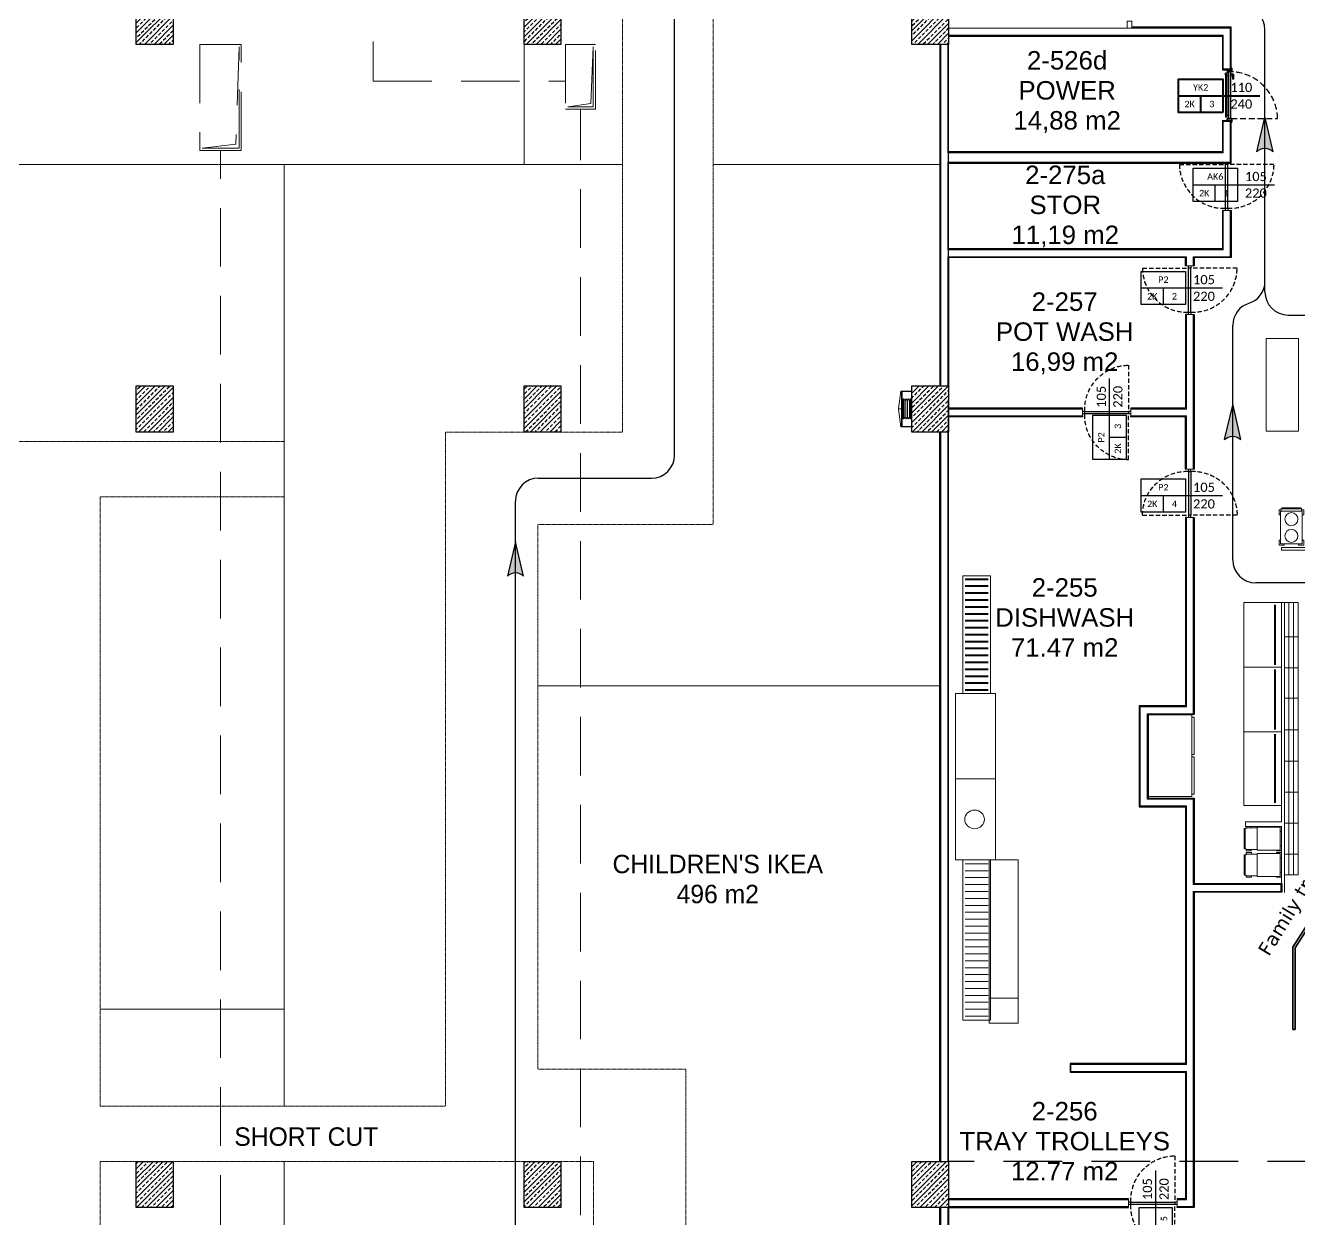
# Model space of a CAD drawing. Header units: metres. Extents: x -9891 to 773, y -8413 to 232.
# Drawn here: x -5359 to -2600, y -5042 to -2457 of the extents above; entities that cross this region are included whole.
import ezdxf
from ezdxf.enums import TextEntityAlignment as Align

# ---------------------------------------------------------------- set-up
doc = ezdxf.new("R2010")
doc.units = ezdxf.units.M
doc.header["$LTSCALE"] = 0.01
doc.header["$MEASUREMENT"] = 0
for name, pattern in [('DASHED2', [9.525, 6.35, -3.175]), ('HIDDEN', [9.525, 6.35, -3.175]), ('HIDDEN2', [0.1875, 0.125, -0.0625]), ('Wipeout_Contour', [5, 0, -5])]:
    doc.linetypes.add(name, pattern=pattern)
doc.layers.get('0').update_dxf_attribs({"color": 30, "lineweight": 0})
doc.layers.add('2', color=8, linetype='Continuous', lineweight=0, plot=False)
for name, color, linetype in [('6', 242, 'Continuous'), ('AG-DOOR', 2, 'Continuous'), ('AG-DOOR-NOTATION-WOODDEN', 60, 'Continuous'), ('AG-DOOR-OPENING', 9, 'HIDDEN'), ('AG-DOOR-POLYETHYLENE', 213, 'Continuous'), ('AG-PLASTER', 73, 'Continuous'), ('V-0_Hatch_Concrete', 252, 'Continuous'), ('V-2_Column', 160, 'Continuous')]:
    doc.layers.add(name, color=color, linetype=linetype)
for name, color, linetype, lineweight in [('Ag-040', 2, 'Continuous', 20), ('AG-DOOR-NOTATION-FIRE', 1, 'Continuous', 40), ('AG-FIRE-HOSE', 1, 'Continuous', 0), ('AG-Wall', 4, 'Continuous', 20), ('AG-Wall-Cold Room Panel', 1, 'Continuous', 18), ('AI-040', 2, 'Continuous', 20), ('AI-040 @ 250', 2, 'Continuous', 20), ('shaft', 3, 'Continuous', 20), ('SP1-Equipment', 4, 'Continuous', 9), ('SP2-Flooring', 4, 'DASHED2', 9)]:
    doc.layers.add(name, color=color, linetype=linetype, lineweight=lineweight)
doc.styles.add('ARIAL', font='arial.ttf', dxfattribs={"width": 0.9})
doc.styles.add('CALIBRI LIGHT', font='calibril.ttf')
doc.styles.add('GENERATED_STYLE_5', font='verdana.ttf')
doc.styles.add('IIS IKEA SANS', font='')
doc.styles.get('IIS IKEA SANS').set_extended_font_data('IKEA Sans')

# ---------------------------------------------------------------- blocks, each defined once
blk = doc.blocks.new('150714_ARSA$0$KOLON 80X120')
at = {"layer": 'V-0_Hatch_Concrete'}
h = blk.add_hatch(dxfattribs=at)
h.set_pattern_fill('ANSI33', color=256, scale=60)
h.set_pattern_definition([(45, (-19036.79, -4512.143), (-10.606602, 10.606602), []), (45, (-19026.183, -4512.143), (-10.606602, 10.606602), [7.5, -3.75])])
h.paths.add_polyline_path([(0, 100), (80, 100), (80, 0), (0, 0)])
at = {"layer": 'V-2_Column'}
blk.add_lwpolyline([(0, 100), (80, 100), (80, 0), (0, 0), (0, 100)], dxfattribs=at)
blk = doc.blocks.new('Wall_200_1', base_point=(-23367, -34241))
at = {"color": 254, "linetype": 'Wipeout_Contour', "lineweight": 0, "ltscale": 164779.25719}
blk.add_wipeout([(-23367, -34241), (-22585, -34241), (-22585, -34141), (-23367, -34141)], dxfattribs=at).dxf.layer = 'SP1-Equipment'
at = {"layer": 'SP1-Equipment', "color": 7, "linetype": 'Continuous', "lineweight": 20}
for p, q in [((-22585, -34141), (-23367, -34141)), ((-23367, -34141), (-23367, -34241)), ((-23367, -34241), (-22585, -34241))]:
    blk.add_line(p, q, dxfattribs=at)
blk = doc.blocks.new('Wall_202_1', base_point=(-22525, -35528))
at = {"color": 254, "linetype": 'Wipeout_Contour', "lineweight": 0, "ltscale": 158385.428169}
blk.add_wipeout([(-22525, -35678), (-22525, -29389), (-22585, -29389), (-22585, -35528)], dxfattribs=at).dxf.layer = 'SP1-Equipment'
at = {"layer": 'SP1-Equipment', "color": 7, "linetype": 'Continuous', "lineweight": 20}
for p, q in [((-22525, -29389), (-22585, -29389)), ((-22585, -29389), (-22585, -34141)), ((-22525, -35678), (-22525, -29389)), ((-22585, -34241), (-22585, -35528))]:
    blk.add_line(p, q, dxfattribs=at)
blk = doc.blocks.new('Wall_203_1', base_point=(-17840, -28201))
at = {"color": 254, "linetype": 'Wipeout_Contour', "lineweight": 0, "ltscale": 139066.899925}
blk.add_wipeout([(-17780, -28201), (-22585, -28201), (-22585, -28261), (-17840, -28261)], dxfattribs=at).dxf.layer = 'SP1-Equipment'
at = {"layer": 'SP1-Equipment', "color": 7, "linetype": 'Continuous', "lineweight": 20}
for p, q in [((-17780, -28201), (-22585, -28201)), ((-22585, -28201), (-22585, -28261)), ((-22585, -28261), (-17840, -28261))]:
    blk.add_line(p, q, dxfattribs=at)
blk = doc.blocks.new('Dish washing Basket transport dishwashing machine')
at = {"layer": 'SP1-Equipment', "color": 7, "linetype": 'Continuous', "lineweight": 20}
for p, q in [((0, 865), (1751, 865)), ((0, 865), (0, 47)), ((1751, 865), (3600, 865)), ((1751, 865), (1751, 46)), ((3600, 865), (3600, 46)), ((3600, 47), (0, 47)), ((3600, 46), (3600, 47))]:
    blk.add_line(p, q, dxfattribs=at)
at = {"layer": 'SP1-Equipment', "color": 7, "linetype": 'Continuous', "lineweight": 13}
blk.add_circle((874, 476), 201, dxfattribs=at)
blk = doc.blocks.new('Dish washing roller conveyor in')
at = {"layer": 'SP1-Equipment', "color": 7, "linetype": 'Continuous', "lineweight": 20}
for p, q in [((0, 600), (3470, 600)), ((0, 0), (0, 600)), ((3470, 0), (3470, 600)), ((87, 50), (87, 549)), ((237, 50), (237, 549)), ((387, 50), (387, 549)), ((537, 50), (537, 549)), ((687, 50), (687, 549)), ((837, 50), (837, 549)), ((987, 50), (987, 549)), ((1137, 50), (1137, 549)), ((1287, 50), (1287, 549)), ((1437, 50), (1437, 549)), ((1587, 50), (1587, 549)), ((1737, 50), (1737, 549)), ((1887, 50), (1887, 549)), ((2037, 50), (2037, 549)), ((2187, 50), (2187, 549)), ((2337, 50), (2337, 549)), ((2487, 50), (2487, 549)), ((2637, 50), (2637, 549)), ((2787, 50), (2787, 549)), ((2937, 50), (2937, 549)), ((3087, 50), (3087, 549)), ((3237, 50), (3237, 549)), ((3387, 50), (3387, 549)), ((0, 0), (3470, 0))]:
    blk.add_line(p, q, dxfattribs=at)
blk = doc.blocks.new('Dish washing sorting station')
at = {"layer": 'SP1-Equipment', "color": 7, "linetype": 'Continuous', "lineweight": 20}
for p, q in [((0, 30), (0, 630)), ((0, 630), (3535, 630)), ((541, 30), (541, 630)), ((3535, 30), (3535, 630)), ((3535, 30), (0, 30))]:
    blk.add_line(p, q, dxfattribs=at)
blk = doc.blocks.new('Dish washing Roller conveyor out')
at = {"layer": 'SP1-Equipment', "color": 7, "linetype": 'Continuous', "lineweight": 20}
for p, q in [((0, 600), (2551, 600)), ((0, 0), (0, 600)), ((2551, 600), (2551, 0)), ((2551, 0), (0, 0))]:
    blk.add_line(p, q, dxfattribs=at)
at = {"layer": 'SP1-Equipment', "color": 7, "linetype": 'Continuous', "lineweight": 40}
for p, q in [((82, 550), (82, 51)), ((232, 550), (232, 51)), ((382, 550), (382, 51)), ((532, 550), (532, 51)), ((682, 550), (682, 51)), ((832, 550), (832, 51)), ((982, 550), (982, 51)), ((1132, 550), (1132, 51)), ((1282, 550), (1282, 51)), ((1432, 550), (1432, 51)), ((1582, 550), (1582, 51)), ((1732, 550), (1732, 51)), ((1882, 550), (1882, 51)), ((2032, 550), (2032, 51)), ((2182, 550), (2182, 51)), ((2332, 550), (2332, 51)), ((2482, 550), (2482, 51))]:
    blk.add_line(p, q, dxfattribs=at)
blk = doc.blocks.new('SSN_Cold Line Double Roll-in Refrigerator')
at = {"layer": 'SP1-Equipment', "color": 7, "linetype": 'Continuous', "lineweight": 20}
for p, q in [((1770, 991), (0, 991)), ((0, 991), (0, 51)), ((1770, 51), (1770, 991)), ((0, 51), (1770, 51)), ((50, 1), (50, 51)), ((860, 1), (50, 1)), ((860, 1), (860, 51)), ((910, 1), (910, 51)), ((1720, 1), (910, 1)), ((1720, 1), (1720, 51))]:
    blk.add_line(p, q, dxfattribs=at)
blk = doc.blocks.new('Tray rail long straight')
at = {"layer": 'SP1-Equipment', "color": 7, "linetype": 'Continuous', "lineweight": 13}
for p, q in [((0, 8773), (300, 8773)), ((94, 15), (94, 8758)), ((197, 15), (197, 8758)), ((300, 0), (300, 8773)), ((0, 7662), (285, 7662)), ((285, 7662), (285, 7662)), ((0, 6662), (285, 6662)), ((0, 5691), (285, 5691)), ((0, 4662), (285, 4662)), ((0, 3662), (285, 3662)), ((0, 2662), (285, 2662)), ((0, 1662), (285, 1662)), ((0, 662), (285, 662)), ((0, 0), (301, 0))]:
    blk.add_line(p, q, dxfattribs=at)
blk = doc.blocks.new('SSN_Plate dispenser')
at = {"layer": 'SP1-Equipment', "color": 7, "linetype": 'Continuous', "lineweight": 20}
for p, q in [((112, 805), (0, 805)), ((0, 805), (0, 693)), ((0, 693), (32, 693)), ((32, 773), (112, 773)), ((32, 693), (32, 773)), ((32, 693), (32, 150)), ((112, 773), (112, 805)), ((421, 773), (112, 773)), ((533, 805), (421, 805)), ((421, 805), (421, 773)), ((421, 773), (501, 773)), ((501, 773), (501, 693)), ((501, 150), (501, 693)), ((501, 693), (533, 693)), ((533, 693), (533, 805)), ((32, 150), (0, 150)), ((0, 150), (0, 38)), ((0, 38), (46, 38)), ((32, 70), (32, 150)), ((501, 70), (32, 70)), ((46, 70), (46, 0)), ((66, 0), (46, 0)), ((112, 70), (66, 70)), ((466, 70), (421, 70)), ((486, 70), (486, 0)), ((486, 38), (533, 38)), ((533, 150), (501, 150)), ((501, 150), (501, 70)), ((533, 38), (533, 150)), ((486, 0), (466, 0))]:
    blk.add_line(p, q, dxfattribs=at)
at = {"layer": 'SP1-Equipment', "color": 7, "linetype": 'Continuous', "lineweight": 40}
for q in [(66, 0), (466, 0)]:
    blk.add_line((66, 0), q, dxfattribs=at)
at = {"layer": 'SP1-Equipment', "color": 7, "linetype": 'Continuous', "lineweight": 13}
for centre in [(266, 603), (266, 241)]:
    blk.add_circle(centre, 141, dxfattribs=at)
blk = doc.blocks.new('Basket dispenser')
at = {"layer": 'SP1-Equipment', "color": 7, "linetype": 'Continuous', "lineweight": 20}
for p, q in [((112, 805), (0, 805)), ((0, 805), (0, 693)), ((0, 693), (16, 693)), ((16, 273), (16, 773)), ((16, 773), (516, 773)), ((112, 773), (112, 805)), ((533, 805), (421, 805)), ((421, 805), (421, 773)), ((516, 773), (516, 273)), ((516, 693), (533, 693)), ((533, 693), (533, 805)), ((32, 150), (0, 150)), ((0, 150), (0, 38)), ((0, 38), (46, 38)), ((516, 273), (16, 273)), ((32, 273), (32, 38)), ((46, 35), (46, 0)), ((486, 38), (533, 38)), ((486, 35), (486, 0)), ((501, 38), (501, 273)), ((533, 150), (501, 150)), ((533, 38), (533, 150))]:
    blk.add_line(p, q, dxfattribs=at)
at = {"layer": 'SP1-Equipment', "color": 7, "linetype": 'Continuous', "lineweight": 40}
blk.add_line((46, 0), (486, 0), dxfattribs=at)
blk = doc.blocks.new('SSN_Display cabinet 1400')
at = {"layer": 'SP1-Equipment', "color": 7, "linetype": 'Continuous', "lineweight": 20}
for p, q in [((0, 815), (0, 0)), ((1400, 815), (0, 815)), ((1400, 815), (1400, 0)), ((1400, 0), (1400, 815)), ((0, 0), (1400, 0))]:
    blk.add_line(p, q, dxfattribs=at)
at = {"layer": 'SP1-Equipment', "color": 7, "linetype": 'Continuous', "lineweight": 40}
blk.add_line((55, 150), (1355, 150), dxfattribs=at)
blk = doc.blocks.new('SSN_Display cabinet 1600')
at = {"layer": 'SP1-Equipment', "color": 7, "linetype": 'Continuous', "lineweight": 20}
for p, q in [((1600, 815), (0, 815)), ((0, 815), (0, 0)), ((1600, 0), (1600, 815)), ((1600, 0), (1600, 815)), ((0, 0), (1600, 0))]:
    blk.add_line(p, q, dxfattribs=at)
at = {"layer": 'SP1-Equipment', "color": 7, "linetype": 'Continuous', "lineweight": 40}
blk.add_line((55, 150), (1543, 150), dxfattribs=at)
blk = doc.blocks.new('SSN_Work table 1800')
at = {"layer": 'SP1-Equipment', "color": 7, "linetype": 'Continuous', "lineweight": 20}
for p, q in [((1800, 703), (0, 703)), ((0, 703), (0, 2)), ((1800, 2), (1800, 703)), ((0, 2), (1800, 2))]:
    blk.add_line(p, q, dxfattribs=at)
blk = doc.blocks.new('A$C10196342')
at = {"layer": 'SP1-Equipment', "color": 7, "lineweight": 35}
for p, q in [((-16946, -36356), (-16184, -35161)), ((-16130, -35171), (-16894, -36370)), ((-16944, -38140), (-16946, -36356)), ((-16894, -36370), (-16894, -38140)), ((-16894, -38140), (-16944, -38140))]:
    blk.add_line(p, q, dxfattribs=at)
at = {"layer": 'SP1-Equipment', "color": 7, "linetype": 'Continuous', "lineweight": 20, "xscale": -1.116681941620076, "yscale": 1.00285303181093, "zscale": 999.9999999999994, "rotation": 90}
blk.add_blockref('SSN_Work table 1800', (-16818, -23170), dxfattribs=at)
at = {"layer": 'SP1-Equipment', "color": 7, "lineweight": 35}
for name, p in [('Wall_203_1', (-12443, -27701)), ('Wall_200_1', (-17969, -33741))]:
    blk.add_blockref(name, p, dxfattribs=at)
at = {"layer": 'SP1-Equipment', "color": 7, "linetype": 'Continuous', "lineweight": 20, "zscale": 999.9999999999994, "rotation": 90}
for name, p, yscale in [('Dish washing Roller conveyor out', (-23492, -30866), 1.000215491900839), ('Dish washing Basket transport dishwashing machine', (-23337, -34465), 1.055981498532855), ('Dish washing roller conveyor in', (-23492, -37940), 1.000215491900838), ('Dish washing sorting station', (-22861, -38005), 1.050361990928648)]:
    blk.add_blockref(name, p, dxfattribs=dict(at, yscale=yscale))
at = {"layer": 'SP1-Equipment', "color": 7, "linetype": 'Continuous', "lineweight": 13, "xscale": -0.9999999999999987, "zscale": 999.9999999999994, "rotation": 90}
blk.add_blockref('SSN_Cold Line Double Roll-in Refrigerator', (-19079, -31327), dxfattribs=at)
at = {"layer": 'SP1-Equipment', "color": 7, "linetype": 'Continuous', "lineweight": 13, "xscale": -0.9999999999999987, "zscale": 999.9999999999994, "rotation": 180}
blk.add_blockref('SSN_Plate dispenser', (-17241, -26845), dxfattribs=at)
at = {"layer": 'SP1-Equipment', "color": 7, "lineweight": 35}
blk.add_blockref('Wall_202_1', (-17127, -35028), dxfattribs=at)
at = {"layer": 'SP1-Equipment', "color": 7, "linetype": 'Continuous', "lineweight": 13, "xscale": -0.9999999999999987, "zscale": 999.9999999999994, "rotation": 90}
for name, p in [('SSN_Display cabinet 1400', (-17187, -28889)), ('SSN_Display cabinet 1400', (-17187, -30290)), ('SSN_Display cabinet 1600', (-17187, -31690))]:
    blk.add_blockref(name, p, dxfattribs=at)
at = {"layer": 'SP1-Equipment', "color": 7, "linetype": 'Continuous', "lineweight": 13, "xscale": 0.9977159984263106, "yscale": 0.6725065169338789, "zscale": 999.9999999999994}
blk.add_blockref('Tray rail long straight', (-17127, -34789), dxfattribs=at)
at = {"layer": 'SP1-Equipment', "color": 7, "linetype": 'Continuous', "lineweight": 13, "zscale": 999.9999999999994, "rotation": 270}
for p in [(-17993, -33741), (-17991, -34311)]:
    blk.add_blockref('Basket dispenser', p, dxfattribs=at)
at = {"layer": 'SP1-Equipment', "color": 7, "linetype": 'Continuous', "lineweight": 13, "insert": (-16986, -35224), "char_height": 300, "attachment_point": 2, "rotation": 58.5116, "style": 'GENERATED_STYLE_5'}
blk.add_mtext('{Family trolley}', dxfattribs=at)
blk = doc.blocks.new('*U8')
at = {"style": 'ARIAL'}
for tag, p in [('NO', (1.68, 0.8)), ('MAHAL', (1.68, -1.8)), ('ALAN', (1.68, -4.4))]:
    blk.add_attdef(tag, text='', height=1.6, dxfattribs=at).set_placement(p, align=Align.MIDDLE_CENTER)
blk = doc.blocks.new('Slab_9_1', base_point=(-85903, -46600))
at = {"layer": 'SP2-Flooring', "color": 209}
for points in [[(-35496, -45379), (-35496, -39500), (-38703, -39500), (-38703, -27700), (-34905, -27700), (-34905, -13893), (-36670, -13893), (-36670, -8920), (-39650, -8920), (-39650, -13893), (-44605, -13893), (-44605, -11900), (-62159, -11900)], [(-60159, -13902), (-46605, -13902), (-46605, -15893), (-36864, -15893), (-36864, -25700), (-40703, -25700), (-40703, -40300), (-48181, -40300), (-48181, -27100), (-44200, -27100), (-44200, -25900), (-50248, -25900)], [(-55403, -48899), (-48181, -48899), (-48181, -41500), (-40703, -41500), (-37496, -41500), (-37496, -47379), (-33922, -47379), (-33922, -51329), (-38202, -51330), (-38202, -53576), (-48900, -53575), (-48900, -62600), (-60203, -62600)]]:
    blk.add_lwpolyline(points, dxfattribs=at)
blk = doc.blocks.new('A$C0EC4316B')
at = {"layer": '2'}
for p, q in [((-33600, -16800), (-33600, -19400)), ((-31464, -19400), (-56500, -19400)), ((-38800, -39800), (-38800, -19400)), ((-24600, -19400), (-29505, -19400)), ((-33303, -30700), (-24600, -30700)), ((-42781, -37700), (-38800, -37700)), ((-38800, -53075), (-38800, -41000))]:
    blk.add_line(p, q, dxfattribs=at)
blk = doc.blocks.new('IIS_RoomInfo_2D')
at = {"style": 'IIS IKEA SANS'}
for tag, p, height in [('IIS_ROOMINFO_1:ROOMNAME', (-5.19, 1.61), 2), ('IIS_ROOMINFO_1:ROOMNO', (-5.19, -1.39), 2), ('IIS_ROOMINFO_1:ROOMM2', (-5.19, -3.64), 1.25)]:
    blk.add_attdef(tag, p, '', height=height, dxfattribs=at)
blk = doc.blocks.new('YD')
at = {"layer": 'AG-FIRE-HOSE'}
for p, q in [((-16.5, 21.4), (-16.5, 56.4)), ((-13, 56.9), (-13, 20.9)), ((-9, 20.9), (-9, 56.9)), ((-5.1, 56.9), (-5.1, 20.9)), ((-22, 38.9), (-20.4, 38.9))]:
    blk.add_line(p, q, dxfattribs=at)
for points in [[(-22, 77), (-23.6, 77), (-28.8, 39.4, 0.037389), (-22, 38.9, -23668932620.97506)], [(-22, 0), (-23.6, 0), (-28.8, 38.4, -0.037389), (-22, 38.9, 23668932620.97506)]]:
    blk.add_lwpolyline(points, format="xyb", dxfattribs=at)
for points in [[(-22, 0), (0, 0), (0, 77), (-22, 77), (-22, 0)], [(-18.1, 60.5), (-16.5, 56.4), (-14.9, 60.5), (-13, 56.9), (-11, 60.5), (-9, 56.9), (-7.1, 60.5), (-5.1, 56.9), (-3.1, 60.5)], [(-18.1, 17.3), (-16.5, 21.4), (-14.9, 17.3), (-13, 20.9), (-11, 17.3), (-9, 20.9), (-7.1, 17.3), (-5.1, 20.9), (-3.1, 17.3)]]:
    blk.add_lwpolyline(points, dxfattribs=at)
for points in [[(-20.4, 0.8), (-0.8, 0.8), (-0.8, 76.2), (-20.4, 76.2)], [(-18.5, 17.3), (-18.1, 17.3), (-18.1, 60.5), (-18.5, 60.5)], [(-3.1, 60.5), (-2.8, 60.5), (-2.8, 17.3), (-3.1, 17.3)]]:
    blk.add_lwpolyline(points, close=True, dxfattribs=at)
blk = doc.blocks.new('KAPI-105')
at = {"layer": 'AG-DOOR', "ltscale": 1000}
for p, q in [((-100, 5), (-5, 5)), ((-100, 0), (-5, 0))]:
    blk.add_line(p, q, dxfattribs=at)
for points in [[(-105, 5), (-100, 5), (-100, 0), (-105, 0)], [(0, 0), (-5, 0), (-5, 5), (0, 5)]]:
    blk.add_lwpolyline(points, dxfattribs=at)
at = {"layer": 'AG-DOOR-OPENING', "ltscale": 150}
for p, q in [((-5, 105), (-5, 5)), ((-5, -99.9), (-5, 0))]:
    blk.add_line(p, q, dxfattribs=at)
for centre, start, end in [((-4.3, 9.2), 90.4474, 182.4901), ((-4.3, -4.2), 177.5085, 269.604)]:
    blk.add_arc(centre, 95.8, start, end, dxfattribs=at)
blk = doc.blocks.new('*U188')
blk.add_lwpolyline([(1000, -450), (2200, -450), (2200, 450), (1000, 450)], close=True)
for points in [[(2200, 0), (0, 0)], [(1600, -450), (1600, 0)]]:
    blk.add_lwpolyline(points)
at = {"style": 'CALIBRI LIGHT'}
for tag, height, p in [('GENİŞLİK', 250, (500, 225)), ('KAPIKODU', 175, (1600, 225)), ('YÜKSEKLİK', 250, (500, -225)), ('KATTAKI.SAYISI', 175, (1300, -225)), ('BULUNDUGU.KAT', 175, (1900, -225))]:
    blk.add_attdef(tag, text='', height=height, dxfattribs=at).set_placement(p, align=Align.MIDDLE_CENTER)
blk = doc.blocks.new('ok')
at = {"layer": '6'}
h = blk.add_hatch(color=256, dxfattribs=at)
edge = h.paths.add_edge_path()
edge.add_ellipse((1571516, 116941.7), major_axis=(-7.14, 7.19), ratio=1, start_angle=359.4528, end_angle=450.6895)
edge.add_line((1571508.9, 116934.5), (1571477.9, 116941.8))
edge.add_line((1571477.9, 116941.8), (1571508.9, 116948.9))
for p, q in [((1571477.9, 116941.8), (1571508.9, 116948.9)), ((1571508.9, 116934.5), (1571477.9, 116941.8))]:
    blk.add_line(p, q, dxfattribs=at)
at = {"layer": '6', "extrusion": (0, 0, -1)}
blk.add_ellipse((1571516, 116941.7), major_axis=(-7.14, 7.19), ratio=1, start_param=4.700354, end_param=6.292737, dxfattribs=at)
blk = doc.blocks.new('A$C6B6314DF')
at = {"layer": '6'}
for p, q in [((-41.538, -34.698), (-41.538, -24.276)), ((-28.746, -31.164), (-28.746, -25.481)), ((-28.246, -31.664), (-17.442, -31.664)), ((-29.444, -36.967), (-29.444, -31.887)), ((-44.486, -35.198), (-42.038, -35.198)), ((-44.986, -59.593), (-44.986, -35.698)), ((-25.193, -37.467), (-28.944, -37.467))]:
    blk.add_line(p, q, dxfattribs=at)
for centre, start, end in [((-29.246, -25.481), 0, 90), ((-29.246, -30.933), 287.546, 0), ((-28.246, -31.164), 180, 270), ((-28.944, -31.887), 107.546, 180), ((-42.038, -34.698), 270, 0), ((-44.486, -35.698), 90, 180), ((-28.944, -36.967), 180, 270)]:
    blk.add_arc(centre, 0.5, start, end, dxfattribs=at)
at = {"layer": '6', "extrusion": (0, 0, -1), "yscale": 0.0239999999999418, "zscale": -0.0239999999999418}
for p, xscale, rotation in [((2835.35, 37688.089), -0.0239999999999418, 90), ((2836.048, 37681.851), -0.0239999999999418, 90), ((-2761.618, 37678.891), 0.0239999999999418, 270)]:
    blk.add_blockref('ok', p, dxfattribs=dict(at, xscale=xscale, rotation=rotation))
blk = doc.blocks.new('A$C32196F0F')
at = {"color": 122}
for p, q in [((11, 3.5), (10.5, 3.5)), ((10.5, 3.5), (10.5, 0.3)), ((15.2, 0), (10.8, 0)), ((11, 6.5), (11, 7.5)), ((15, 6.5), (15, 7.5)), ((15.5, 3.5), (15, 3.5)), ((15.5, 3.5), (15.5, 0.3)), ((15.5, 3), (101.5, 3)), ((15.5, 0.5), (101.5, 0.5)), ((101.5, 3.5), (102, 3.5)), ((101.5, 3.5), (101.5, 0.3)), ((101.8, 0), (106.2, 0)), ((102, 6.5), (102, 7.5)), ((106, 6.5), (106, 7.5)), ((106, 3.5), (106.5, 3.5)), ((106.5, 3.5), (106.5, 0.3))]:
    blk.add_line(p, q, dxfattribs=at)
at = {"linetype": 'HIDDEN2'}
for p, q in [((109.9, 12.8), (107.4, 12.8)), ((108.7, 11.6), (108.7, 14.1))]:
    blk.add_line(p, q, dxfattribs=at)
at = {"color": 122}
for points in [[(7, 4.3), (7, 13.8, 0.414214), (6.8, 14), (0.2, 14, 0.414214), (0, 13.8), (0, 12.5), (0.1, 12.5), (0.1, 13.8, -0.414214), (0.2, 13.9), (6.8, 13.9, -0.414214), (6.8, 13.8), (6.8, 4.3), (6.8, 4.3, -0.414214), (6.7, 4.2), (3.5, 4.2), (3.5, 4.2), (3.5, 4), (6.7, 4, 0.414214), (7, 4.3)], [(110, 4.3), (110, 13.8, -0.414214), (110.2, 14), (116.8, 14, -0.414214), (117, 13.8), (117, 12.5), (116.8, 12.5), (116.8, 13.8, 0.414214), (116.8, 13.9), (110.2, 13.9, 0.414214), (110.1, 13.8), (110.1, 4.3), (110.1, 4.3, 0.414214), (110.3, 4.2), (113.5, 4.2), (113.5, 4.2), (113.5, 4), (110.3, 4, -0.414214), (110, 4.3)]]:
    blk.add_lwpolyline(points, format="xyb", dxfattribs=at)
blk.add_lwpolyline([(110, 7.5), (7, 7.5), (7, 11.5), (110, 11.5)], close=True)
for points in [[(15, 6.5), (11, 6.5), (11, 1.5), (15, 1.5)], [(102, 6.5), (106, 6.5), (106, 1.5), (102, 1.5)]]:
    blk.add_lwpolyline(points, close=True, dxfattribs=at)
at = {"color": 253}
blk.add_lwpolyline([(12.2, 12), (12.2, 14.9, -0.414214), (15.2, 17.9), (23.7, 17.4, -0.502224), (24.2, 16.7), (23.9, 15.9), (23.9, 15.9), (15.2, 15.4, 0.414214), (14.2, 14.4), (14.2, 12)], format="xyb", dxfattribs=at)
at = {"linetype": 'HIDDEN2'}
for radius in [0.75, 0.5]:
    blk.add_circle((108.7, 12.8), radius, dxfattribs=at)
at = {"color": 122}
for centre, start, end in [((10.8, 0.3), 180, 270), ((15.2, 0.3), 270, 360), ((101.8, 0.3), 180, 270), ((106.2, 0.3), 270, 360)]:
    blk.add_arc(centre, 0.3, start, end, dxfattribs=at)
at = {"layer": 'AG-DOOR-OPENING', "color": 9, "linetype": 'HIDDEN', "ltscale": 200}
blk.add_line((108.7, 12.8), (108.7, 113.2), dxfattribs=at)
blk.add_arc((111.2, 9.8), 103.4, 91.3869, 179.1783, dxfattribs=at)

msp = doc.modelspace()

# ---------------------------------------------------------------- linework, layer by layer
at = {"layer": 'AG-PLASTER'}
msp.add_line((-2746.4, -2461.1), (-2961.4, -2461.1), dxfattribs=at)
for points in [[(-3358.4, -2480.1), (-2765.4, -2480.1), (-2765.4, -2553.1)], [(-3377.4, -2498.1), (-3377.4, -3238.1)], [(-2765.4, -2663.1), (-2765.4, -2731.1), (-3358.4, -2731.1), (-3358.4, -2498.1)], [(-2748.4, -2858.1), (-2746.4, -2858.1), (-2746.4, -2960.1), (-2826.4, -2960.1), (-2826.4, -2978.1), (-2828.4, -2978.1)], [(-3377.4, -4918.1), (-3377.4, -3338.1)], [(-3358.4, -4918.1), (-3358.4, -3338.1)], [(-3358.4, -5018.1), (-3358.4, -5900.1), (-3377.4, -5900.1), (-3377.4, -5018.1)], [(-2968.4, -5001.1), (-2968.4, -4999.1), (-3358.4, -4999.1)]]:
    msp.add_lwpolyline(points, dxfattribs=at)
at = {"layer": 'AG-Wall'}
for p, q in [((-2748.4, -2463.1), (-3358.4, -2463.1)), ((-2748.4, -2551.1), (-2748.4, -2463.1)), ((-2748.4, -2753.1), (-2748.4, -2665.1)), ((-2763.4, -2858.1), (-2748.4, -2858.1))]:
    msp.add_line(p, q, dxfattribs=at)
at = {"layer": 'AG-Wall', "ltscale": 1000, "transparency": 33554687}
for p, q in [((-3360.4, -2753.1), (-3360.4, -2943.1)), ((-3360.4, -2958.1), (-3360.4, -3238.1))]:
    msp.add_line(p, q, dxfattribs=at)
at = {"layer": 'AG-Wall'}
for points in [[(-3358.4, -2478.1), (-2763.4, -2478.1), (-2763.4, -2551.1)], [(-2763.4, -2665.1), (-2763.4, -2733.1), (-3360.4, -2733.1), (-3360.4, -2498.1)], [(-3360.4, -2753.1), (-2748.4, -2753.1)], [(-2763.4, -2858.1), (-2763.4, -2943.1), (-3360.4, -2943.1)], [(-2748.4, -2858.1), (-2748.4, -2958.1), (-2828.4, -2958.1), (-2828.4, -2978.1)], [(-3360.4, -2958.1), (-2843.4, -2958.1), (-2843.4, -2978.1)], [(-2843.4, -3083.1), (-2843.4, -3288.1), (-2963.4, -3288.1)], [(-2828.4, -3083.1), (-2828.4, -3418.1)], [(-3068.4, -3288.1), (-3358.4, -3288.1)], [(-3358.4, -3303.1), (-3068.4, -3303.1)], [(-2963.4, -3303.1), (-2843.4, -3303.1), (-2843.4, -3418.1)], [(-2843.4, -3523.1), (-2843.4, -3933.1), (-2943.4, -3933.1), (-2943.4, -4148.1), (-2843.4, -4148.1), (-2843.4, -4708.1), (-3093.4, -4708.1), (-3093.4, -4723.1), (-2843.4, -4723.1), (-2843.4, -5001.1), (-2863.4, -5001.1)], [(-2828.4, -3523.1), (-2828.4, -3948.1), (-2928.4, -3948.1), (-2928.4, -4133.1), (-2828.4, -4133.1), (-2828.4, -4318.1)], [(-2828.4, -4318.1), (-2638.4, -4318.1), (-2638.4, -4333.1), (-2828.4, -4333.1)], [(-2828.4, -4333.1), (-2828.4, -5016.1), (-2863.4, -5016.1)], [(-3360.4, -5018.1), (-3360.4, -5898.1), (-3375.4, -5898.1), (-3375.4, -5018.1)], [(-2968.4, -5001.1), (-3358.4, -5001.1)], [(-2968.4, -5016.1), (-3358.4, -5016.1)]]:
    msp.add_lwpolyline(points, dxfattribs=at)
at = {"layer": 'AG-Wall', "ltscale": 1000, "transparency": 33554687}
for points in [[(-3375.4, -2498.1), (-3375.4, -3238.1)], [(-3375.4, -4918.1), (-3375.4, -3338.1)], [(-3360.4, -4918.1), (-3360.4, -3338.1)]]:
    msp.add_lwpolyline(points, dxfattribs=at)
at = {"layer": 'AI-040', "color": 2, "linetype": 'HIDDEN', "lineweight": -2, "ltscale": 2000, "transparency": 33554610}
msp.add_lwpolyline([(-826.4, -4918.1), (-3358.4, -4918.1), (-3358.4, -1798.1)], dxfattribs=at)
at = {"layer": 'shaft', "linetype": 'HIDDEN', "ltscale": 2000}
for points in [[(-6072.2, -868.1), (-6125.9, -868.1), (-6125.9, -1729.9), (-4605.4, -1729.9), (-4605.4, -2577.7), (-4188.4, -2577.7)], [(-4975.9, -2723.1), (-4895.9, -2723.1), (-4895.9, -2503.1), (-4902.9, -2714.1), (-4975.9, -2723.1)], [(-4183.4, -2633.1), (-4128.4, -2633.1), (-4128.4, -2503.1), (-4133.4, -2626.1), (-4183.4, -2633.1)]]:
    msp.add_lwpolyline(points, dxfattribs=at)
for points in [[(-4980.9, -2728.1), (-4890.9, -2728.1), (-4890.9, -2498.1), (-4980.9, -2498.1)], [(-4123.4, -2638.1), (-4123.4, -2498.1), (-4188.4, -2498.1), (-4188.4, -2638.1)]]:
    msp.add_lwpolyline(points, close=True, dxfattribs=at)

# ---------------------------------------------------------------- block references
at = {"layer": '2', "xscale": 0.1, "yscale": 0.1, "zscale": 0.1}
msp.add_blockref('A$C0EC4316B', (-918.4, -818.1), dxfattribs=at)
at = {"layer": 'Ag-040', "color": 2, "linetype": 'Continuous', "lineweight": 20}
ref = msp.add_blockref('IIS_RoomInfo_2D', (-4802.3, -4916.7), dxfattribs=dict(at, xscale=20, yscale=20, zscale=20))
ref.add_attrib('IIS_ROOMINFO_1:ROOMNAME', 'SHORT CUT', (-4906.1, -4884.4), dxfattribs={"layer": '0', "height": 40, "style": 'IIS IKEA SANS'})
at = {"layer": 'AG-FIRE-HOSE'}
msp.add_blockref('YD', (-3438.4, -3326.6), dxfattribs=at)
at = {"layer": 'V-2_Column'}
for p in [(-5118.4, -2498.1), (-4278.4, -2498.1), (-3438.4, -2498.1), (-5118.4, -3338.1), (-4278.4, -3338.1), (-3438.4, -3338.1), (-5118.4, -5018.1), (-4278.4, -5018.1), (-3438.4, -5018.1)]:
    msp.add_blockref('150714_ARSA$0$KOLON 80X120', p, dxfattribs=at)

# ---------------------------------------------------------------- texts
at = {"layer": 'Ag-040', "style": 'IIS IKEA SANS'}
for s, p in [("CHILDREN'S IKEA", (-3858.6, -4273.8)), ('496 m2', (-3858.6, -4338.8))]:
    msp.add_text(s, height=40, dxfattribs=at).set_placement(p, align=Align.MIDDLE_CENTER)

# ---------------------------------------------------------------- next in the draw order: block references
at = {"layer": 'SP1-Equipment', "xscale": 0.1, "yscale": 0.1, "zscale": 0.1}
msp.add_blockref('A$C10196342', (-918.3, -818.1), dxfattribs=at)

# ---------------------------------------------------------------- next in the draw order: linework, layer by layer
at = {"layer": 'AG-PLASTER'}
for p, q in [((-2746.4, -2553.1), (-2746.4, -2461.1)), ((-2765.4, -2553.1), (-2746.4, -2553.1)), ((-2765.4, -2663.1), (-2746.4, -2663.1)), ((-2746.4, -2755.1), (-2746.4, -2663.1))]:
    msp.add_line(p, q, dxfattribs=at)
for points in [[(-2763.4, -2858.1), (-2765.4, -2858.1), (-2765.4, -2941.1), (-3358.4, -2941.1), (-3358.4, -2755.1), (-2746.4, -2755.1)], [(-2843.4, -2978.1), (-2845.4, -2978.1), (-2845.4, -2960.1), (-3358.4, -2960.1), (-3358.4, -3238.1)], [(-2843.4, -3083.1), (-2845.4, -3083.1), (-2845.4, -3286.1), (-2963.4, -3286.1), (-2963.4, -3288.1)], [(-2828.4, -3083.1), (-2826.4, -3083.1), (-2826.4, -3418.1), (-2828.4, -3418.1)], [(-3068.4, -3288.1), (-3068.4, -3286.1), (-3358.4, -3286.1)], [(-3068.4, -3303.1), (-3068.4, -3305.1), (-3358.4, -3305.1)], [(-2843.4, -3418.1), (-2845.4, -3418.1), (-2845.4, -3305.1), (-2963.4, -3305.1), (-2963.4, -3303.1)], [(-2843.4, -3523.1), (-2845.4, -3523.1), (-2845.4, -3931.1), (-2945.4, -3931.1), (-2945.4, -4150.1), (-2845.4, -4150.1), (-2845.4, -4706.1), (-3095.4, -4706.1), (-3095.4, -4725.1), (-2845.4, -4725.1), (-2845.4, -4999.1), (-2863.4, -4999.1), (-2863.4, -5001.1)], [(-2828.4, -3523.1), (-2826.4, -3523.1), (-2826.4, -3950.1), (-2926.4, -3950.1), (-2926.4, -4131.1), (-2826.4, -4131.1), (-2826.4, -4316.1), (-2636.4, -4316.1), (-2636.4, -4335.1), (-2826.4, -4335.1), (-2826.4, -5018.1), (-2863.4, -5018.1), (-2863.4, -5016.1)], [(-3358.4, -5018.1), (-2968.4, -5018.1), (-2968.4, -5016.1)]]:
    msp.add_lwpolyline(points, dxfattribs=at)
at = {"layer": 'AG-Wall'}
for p, q in [((-2763.4, -2551.1), (-2748.4, -2551.1)), ((-2763.4, -2665.1), (-2748.4, -2665.1)), ((-2843.4, -2978.1), (-2828.4, -2978.1)), ((-2843.4, -3083.1), (-2828.4, -3083.1)), ((-3068.4, -3303.1), (-3068.4, -3288.1)), ((-2963.4, -3303.1), (-2963.4, -3288.1)), ((-2843.4, -3418.1), (-2828.4, -3418.1)), ((-2843.4, -3523.1), (-2828.4, -3523.1)), ((-2968.4, -5016.1), (-2968.4, -5001.1)), ((-2863.4, -5016.1), (-2863.4, -5001.1))]:
    msp.add_line(p, q, dxfattribs=at)
at = {"layer": 'AG-Wall-Cold Room Panel', "ltscale": 1000}
msp.add_lwpolyline([(-2971.4, -2463.1), (-2971.4, -2448.1), (-2961.4, -2448.1), (-2961.4, -2463.1)], close=True, dxfattribs=at)
at = {"layer": 'shaft', "linetype": 'HIDDEN', "ltscale": 2000}
for points in [[(-1644.3, -7234.8), (-1558.4, -7219.9), (-1644.3, -7205), (-1575.7, -7220), (-1848.4, -7220), (-1848.4, -5415.6), (-4155.9, -5415.6), (-4155.9, -2638.1)], [(-1634.2, -7440), (-1558.4, -7428.1), (-1634.6, -7416.3), (-1566.4, -7428.1), (-2020.3, -7428.1), (-2020.3, -5646.6), (-4935.9, -5646.6), (-4935.9, -2728.1)]]:
    msp.add_lwpolyline(points, dxfattribs=at)

# ---------------------------------------------------------------- next in the draw order: block references
at = {"rotation": 90}
for p in [(-2753.4, -2753.1), (-2833.4, -2978.1)]:
    msp.add_blockref('KAPI-105', p, dxfattribs=at)
at = {"xscale": -1}
for p, rotation in [((-2963.4, -3293.1), 180), ((-2833.4, -3523.1), 90), ((-2863.4, -5006.1), 180)]:
    msp.add_blockref('KAPI-105', p, dxfattribs=dict(at, rotation=rotation))
at = {"layer": '6', "xscale": 100, "yscale": 100, "zscale": 100}
msp.add_blockref('A$C6B6314DF', (201.6, 81.9), dxfattribs=at)
at = {"layer": 'AG-DOOR', "rotation": 270}
msp.add_blockref('A$C32196F0F', (-2758.9, -2549.6), dxfattribs=at)
at = {"layer": 'AG-DOOR-NOTATION-FIRE', "ltscale": 0.3}
ref = msp.add_blockref('*U188', (-2684.3, -2609.3), dxfattribs=dict(at, xscale=-0.08000000000000002, yscale=0.08000000000000002, zscale=0.08000000000000002))
ref.add_attrib('BULUNDUGU.KAT', '2K', dxfattribs={"layer": '0', "height": 14, "style": 'CALIBRI LIGHT'}).set_placement((-2836.3, -2627.3), align=Align.MIDDLE_CENTER)
ref.add_attrib('KATTAKI.SAYISI', '3', dxfattribs={"layer": '0', "height": 14, "style": 'CALIBRI LIGHT'}).set_placement((-2788.3, -2627.3), align=Align.MIDDLE_CENTER)
ref.add_attrib('KAPIKODU', 'YK2', dxfattribs={"layer": '0', "height": 14, "style": 'CALIBRI LIGHT'}).set_placement((-2812.3, -2591.3), align=Align.MIDDLE_CENTER)
ref.add_attrib('YÜKSEKLİK', '240', dxfattribs={"layer": '0', "height": 20, "style": 'CALIBRI LIGHT'}).set_placement((-2724.3, -2627.3), align=Align.MIDDLE_CENTER)
ref.add_attrib('GENİŞLİK', '110', dxfattribs={"layer": '0', "height": 20, "style": 'CALIBRI LIGHT'}).set_placement((-2724.3, -2591.3), align=Align.MIDDLE_CENTER)
at = {"layer": 'AG-DOOR-NOTATION-WOODDEN', "ltscale": 0.3}
ref = msp.add_blockref('*U188', (-2652.7, -2802.3), dxfattribs=dict(at, xscale=-0.08000000000000002, yscale=0.08000000000000002, zscale=0.08000000000000002))
ref.add_attrib('BULUNDUGU.KAT', '2K', dxfattribs={"layer": '0', "height": 14, "style": 'CALIBRI LIGHT'}).set_placement((-2804.7, -2820.3), align=Align.MIDDLE_CENTER)
ref.add_attrib('KATTAKI.SAYISI', '1', dxfattribs={"layer": '0', "height": 14, "style": 'CALIBRI LIGHT'}).set_placement((-2756.7, -2820.3), align=Align.MIDDLE_CENTER)
ref.add_attrib('KAPIKODU', 'AK6', dxfattribs={"layer": '0', "height": 14, "style": 'CALIBRI LIGHT'}).set_placement((-2780.7, -2784.3), align=Align.MIDDLE_CENTER)
ref.add_attrib('YÜKSEKLİK', '220', dxfattribs={"layer": '0', "height": 20, "style": 'CALIBRI LIGHT'}).set_placement((-2692.7, -2820.3), align=Align.MIDDLE_CENTER)
ref.add_attrib('GENİŞLİK', '105', dxfattribs={"layer": '0', "height": 20, "style": 'CALIBRI LIGHT'}).set_placement((-2692.7, -2784.3), align=Align.MIDDLE_CENTER)
at = {"layer": 'AG-DOOR-POLYETHYLENE'}
ref = msp.add_blockref('*U188', (-2765.2, -3025.8), dxfattribs=dict(at, xscale=-0.08000000000000002, yscale=0.08000000000000002, zscale=0.08000000000000002))
ref.add_attrib('BULUNDUGU.KAT', '2K', dxfattribs={"layer": '0', "height": 14, "style": 'CALIBRI LIGHT'}).set_placement((-2917.2, -3043.8), align=Align.MIDDLE_CENTER)
ref.add_attrib('KATTAKI.SAYISI', '2', dxfattribs={"layer": '0', "height": 14, "style": 'CALIBRI LIGHT'}).set_placement((-2869.2, -3043.8), align=Align.MIDDLE_CENTER)
ref.add_attrib('KAPIKODU', 'P2', dxfattribs={"layer": '0', "height": 14, "style": 'CALIBRI LIGHT'}).set_placement((-2893.2, -3007.8), align=Align.MIDDLE_CENTER)
ref.add_attrib('YÜKSEKLİK', '220', dxfattribs={"layer": '0', "height": 20, "style": 'CALIBRI LIGHT'}).set_placement((-2805.2, -3043.8), align=Align.MIDDLE_CENTER)
ref.add_attrib('GENİŞLİK', '105', dxfattribs={"layer": '0', "height": 20, "style": 'CALIBRI LIGHT'}).set_placement((-2805.2, -3007.8), align=Align.MIDDLE_CENTER)
ref = msp.add_blockref('*U188', (-3009.8, -3221.6), dxfattribs=dict(at, xscale=-0.08000000000000002, yscale=0.08000000000000002, zscale=0.08000000000000002, rotation=90))
ref.add_attrib('BULUNDUGU.KAT', '2K', dxfattribs={"layer": '0', "height": 14, "rotation": 90, "style": 'CALIBRI LIGHT'}).set_placement((-2991.8, -3373.6), align=Align.MIDDLE_CENTER)
ref.add_attrib('KATTAKI.SAYISI', '3', dxfattribs={"layer": '0', "height": 14, "rotation": 90, "style": 'CALIBRI LIGHT'}).set_placement((-2991.8, -3325.6), align=Align.MIDDLE_CENTER)
ref.add_attrib('KAPIKODU', 'P2', dxfattribs={"layer": '0', "height": 14, "rotation": 90, "style": 'CALIBRI LIGHT'}).set_placement((-3027.8, -3349.6), align=Align.MIDDLE_CENTER)
ref.add_attrib('YÜKSEKLİK', '220', dxfattribs={"layer": '0', "height": 20, "rotation": 90, "style": 'CALIBRI LIGHT'}).set_placement((-2991.8, -3261.6), align=Align.MIDDLE_CENTER)
ref.add_attrib('GENİŞLİK', '105', dxfattribs={"layer": '0', "height": 20, "rotation": 90, "style": 'CALIBRI LIGHT'}).set_placement((-3027.8, -3261.6), align=Align.MIDDLE_CENTER)
ref = msp.add_blockref('*U188', (-2765.2, -3475.6), dxfattribs=dict(at, xscale=-0.08000000000000002, yscale=0.08000000000000002, zscale=0.08000000000000002))
ref.add_attrib('BULUNDUGU.KAT', '2K', dxfattribs={"layer": '0', "height": 14, "style": 'CALIBRI LIGHT'}).set_placement((-2917.2, -3493.6), align=Align.MIDDLE_CENTER)
ref.add_attrib('KATTAKI.SAYISI', '4', dxfattribs={"layer": '0', "height": 14, "style": 'CALIBRI LIGHT'}).set_placement((-2869.2, -3493.6), align=Align.MIDDLE_CENTER)
ref.add_attrib('KAPIKODU', 'P2', dxfattribs={"layer": '0', "height": 14, "style": 'CALIBRI LIGHT'}).set_placement((-2893.2, -3457.6), align=Align.MIDDLE_CENTER)
ref.add_attrib('YÜKSEKLİK', '220', dxfattribs={"layer": '0', "height": 20, "style": 'CALIBRI LIGHT'}).set_placement((-2805.2, -3493.6), align=Align.MIDDLE_CENTER)
ref.add_attrib('GENİŞLİK', '105', dxfattribs={"layer": '0', "height": 20, "style": 'CALIBRI LIGHT'}).set_placement((-2805.2, -3457.6), align=Align.MIDDLE_CENTER)
ref = msp.add_blockref('*U188', (-2909.8, -4938.2), dxfattribs=dict(at, xscale=-0.08000000000000002, yscale=0.08000000000000002, zscale=0.08000000000000002, rotation=90))
ref.add_attrib('BULUNDUGU.KAT', '2K', dxfattribs={"layer": '0', "height": 14, "rotation": 90, "style": 'CALIBRI LIGHT'}).set_placement((-2891.8, -5090.2), align=Align.MIDDLE_CENTER)
ref.add_attrib('KATTAKI.SAYISI', '5', dxfattribs={"layer": '0', "height": 14, "rotation": 90, "style": 'CALIBRI LIGHT'}).set_placement((-2891.8, -5042.2), align=Align.MIDDLE_CENTER)
ref.add_attrib('KAPIKODU', 'P2', dxfattribs={"layer": '0', "height": 14, "rotation": 90, "style": 'CALIBRI LIGHT'}).set_placement((-2927.8, -5066.2), align=Align.MIDDLE_CENTER)
ref.add_attrib('YÜKSEKLİK', '220', dxfattribs={"layer": '0', "height": 20, "rotation": 90, "style": 'CALIBRI LIGHT'}).set_placement((-2891.8, -4978.2), align=Align.MIDDLE_CENTER)
ref.add_attrib('GENİŞLİK', '105', dxfattribs={"layer": '0', "height": 20, "rotation": 90, "style": 'CALIBRI LIGHT'}).set_placement((-2927.8, -4978.2), align=Align.MIDDLE_CENTER)
at = {"layer": 'AI-040 @ 250', "color": 2, "linetype": 'Continuous', "lineweight": -2, "transparency": 33554610, "xscale": 25, "yscale": 25, "zscale": 25}
for p, values in [((-3143.7, -2552.6), {'ALAN': '14,88 m2', 'MAHAL': 'POWER', 'NO': '2-526d'}), ((-3147.7, -2800.7), {'ALAN': '11,19 m2', 'MAHAL': 'STOR', 'NO': '2-275a'}), ((-3149, -3075.4), {'ALAN': '16,99 m2', 'MAHAL': 'POT WASH', 'NO': '2-257'}), ((-3149, -3694.6), {'ALAN': '71.47 m2', 'MAHAL': 'DISHWASH', 'NO': '2-255'}), ((-3149, -4829.3), {'ALAN': '12.77 m2', 'MAHAL': 'TRAY TROLLEYS', 'NO': '2-256'})]:
    msp.add_blockref('*U8', p, dxfattribs=at).add_auto_attribs(values)
at = {"layer": 'SP2-Flooring', "color": 7, "linetype": 'Continuous', "lineweight": 20, "xscale": 0.1, "yscale": 0.1, "zscale": 0.1}
msp.add_blockref('Slab_9_1', (-8968.7, -5428.1), dxfattribs=at)

doc.saveas('drawing.dxf')
